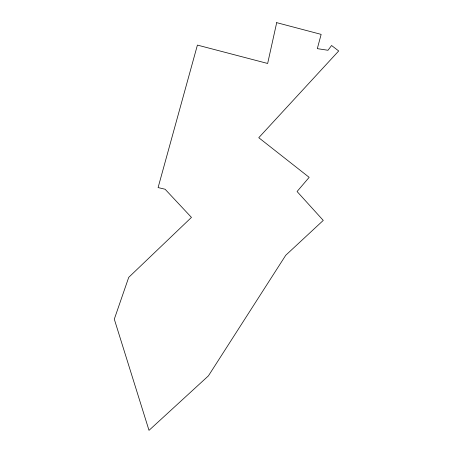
<?xml version="1.0" encoding="UTF-8"?>
<svg xmlns="http://www.w3.org/2000/svg" width="453" height="453" viewBox="0 0 453 453"><rect width="100%" height="100%" fill="white"/><g stroke="black" fill="none" stroke-linecap="round" stroke-linejoin="round"><path stroke-width="0.68" d="M276.692 22.65L267.649 63.471L197.412 45.096L158.097 187.57L165.102 189.241L191.46 217.395L128.72 277.366L114.298 319.167L149.009 430.35L208.408 375.877L285.735 255.282L323.261 220.407L297.066 191.523L309.167 177.344L258.765 137.706L338.702 50.968L331.573 45.504L327.989 50.272L317.315 48.641L321.143 34.383L276.692 22.65"/></g></svg>
